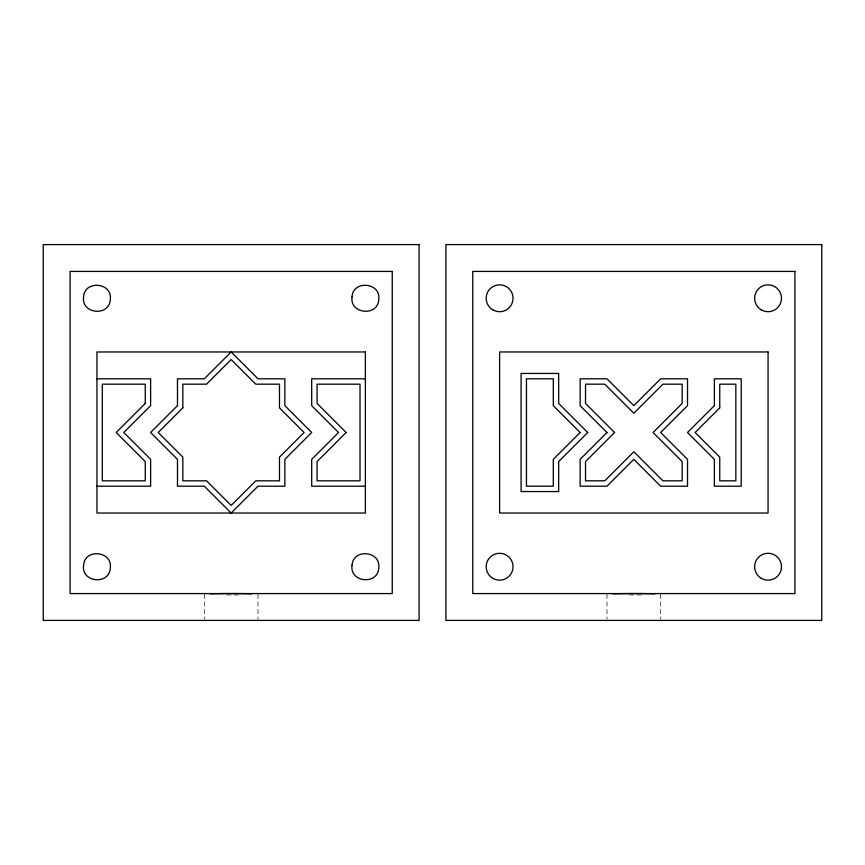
<?xml version="1.0" encoding="UTF-8"?>
<svg xmlns="http://www.w3.org/2000/svg" width="865" height="865" viewBox="0 0 865 865"><rect width="100%" height="100%" fill="white"/><g stroke="black" fill="none" stroke-linecap="round" stroke-linejoin="round"><path stroke-width="0.65" stroke-dasharray="4.33 3.24" d="M660.676 594.255L660.676 619.102M606.992 594.255L606.992 619.102M258.008 594.255L258.008 619.102M204.324 594.255L204.324 619.102M238.556 594.936A25.961 0.66 0 0 1 223.776 594.936M641.225 594.936A25.961 0.66 0 0 1 626.444 594.936"/><path stroke-width="1.3" d="M210.325 593.812L221.278 593.595A25.961 0.66 0 0 1 241.043 593.595L252.007 593.812M612.993 593.812L623.957 593.595A25.961 0.66 0 0 1 643.722 593.595L654.675 593.812M96.945 378.805L150.629 378.805L150.629 405.653L123.782 432.5L150.629 459.347L150.629 486.195L96.945 486.195M365.387 378.805L311.703 378.805L311.703 405.653L338.539 432.5L311.703 459.347L311.703 486.195L365.387 486.195M83.581 296.965C81.083 314.103 109.401 316.893 110.298 299.593C112.796 282.444 84.478 279.654 83.581 296.965M83.581 565.407C81.083 582.556 109.401 585.346 110.298 568.035C112.796 550.897 84.478 548.107 83.581 565.407M352.033 296.965C349.536 314.103 377.854 316.893 378.751 299.593C381.249 282.444 352.92 279.654 352.033 296.965M352.033 565.407C349.536 582.556 377.854 585.346 378.751 568.035C381.249 550.897 352.92 548.107 352.033 565.407M145.255 403.436L116.191 432.5L145.255 461.564L145.255 480.821L102.308 480.821L102.308 384.179L145.255 384.179L145.255 403.436M177.476 405.653L150.629 432.5L177.476 459.347L177.476 486.195L204.324 486.195L231.16 513.032L258.008 486.195L284.855 486.195L284.855 459.347L311.703 432.5L284.855 405.653L284.855 378.805L258.008 378.805L231.16 351.969L204.324 378.805L177.476 378.805L177.476 405.653M182.839 407.88L158.219 432.5L182.839 457.12L182.839 480.821L206.54 480.821L231.16 505.441L255.781 480.821L279.482 480.821L279.482 457.12L304.102 432.5L279.482 407.88L279.482 384.179L255.781 384.179L231.16 359.559L206.54 384.179L182.839 384.179L182.839 407.88M346.141 432.5L317.066 461.564L317.066 480.821L360.024 480.821L360.024 384.179L317.066 384.179L317.066 403.436L346.141 432.5M580.145 432.5L553.297 459.347L553.297 486.195L526.461 486.195L526.461 378.805L553.297 378.805L553.297 405.653L580.145 432.5M587.735 432.5L558.671 461.564L558.671 491.558L521.087 491.558L521.087 373.442L558.671 373.442L558.671 403.436L587.735 432.5M606.992 432.5L580.145 459.347L580.145 486.195L606.992 486.195L633.84 459.347L660.676 486.195L687.524 486.195L687.524 459.347L660.676 432.5L687.524 405.653L687.524 378.805L660.676 378.805L633.84 405.653L606.992 378.805L580.145 378.805L580.145 405.653L606.992 432.5M614.582 432.5L585.519 461.564L585.519 480.821L604.765 480.821L633.84 451.757L662.904 480.821L682.161 480.821L682.161 461.564L653.086 432.5L682.161 403.436L682.161 384.179L662.904 384.179L633.84 413.243L604.765 384.179L585.519 384.179L585.519 403.436L614.582 432.5M714.371 405.653L687.524 432.5L714.371 459.347L714.371 486.195L741.219 486.195L741.219 378.805L714.371 378.805L714.371 405.653M719.745 407.88L695.114 432.5L719.745 457.12L719.745 480.821L735.845 480.821L735.845 384.179L719.745 384.179L719.745 407.88M419.082 244.59L43.25 244.59L43.25 620.41L419.082 620.41L419.082 244.59M821.75 244.59L445.918 244.59L445.918 620.41L821.75 620.41L821.75 244.59M392.234 271.426L70.097 271.426L70.097 593.574L392.234 593.574L392.234 271.426M794.903 271.426L472.766 271.426L472.766 593.574L794.903 593.574L794.903 271.426M365.387 351.969L96.945 351.969L96.945 513.032L365.387 513.032L365.387 351.969M768.055 351.969L499.613 351.969L499.613 513.032L768.055 513.032L768.055 351.969M492.899 309.897A13.418 13.418 0 0 0 513.032 298.274A13.418 13.418 0 0 0 492.899 286.65A13.418 13.418 0 0 0 492.899 309.897M761.351 309.897A13.418 13.418 0 0 0 781.484 298.274A13.418 13.418 0 0 0 761.351 286.65A13.418 13.418 0 0 0 761.351 309.897M761.351 578.35A13.418 13.418 0 0 0 781.484 566.726A13.418 13.418 0 0 0 761.351 555.103A13.418 13.418 0 0 0 761.351 578.35M492.899 578.35A13.418 13.418 0 0 0 513.032 566.726A13.418 13.418 0 0 0 492.899 555.103A13.418 13.418 0 0 0 492.899 578.35"/></g></svg>
